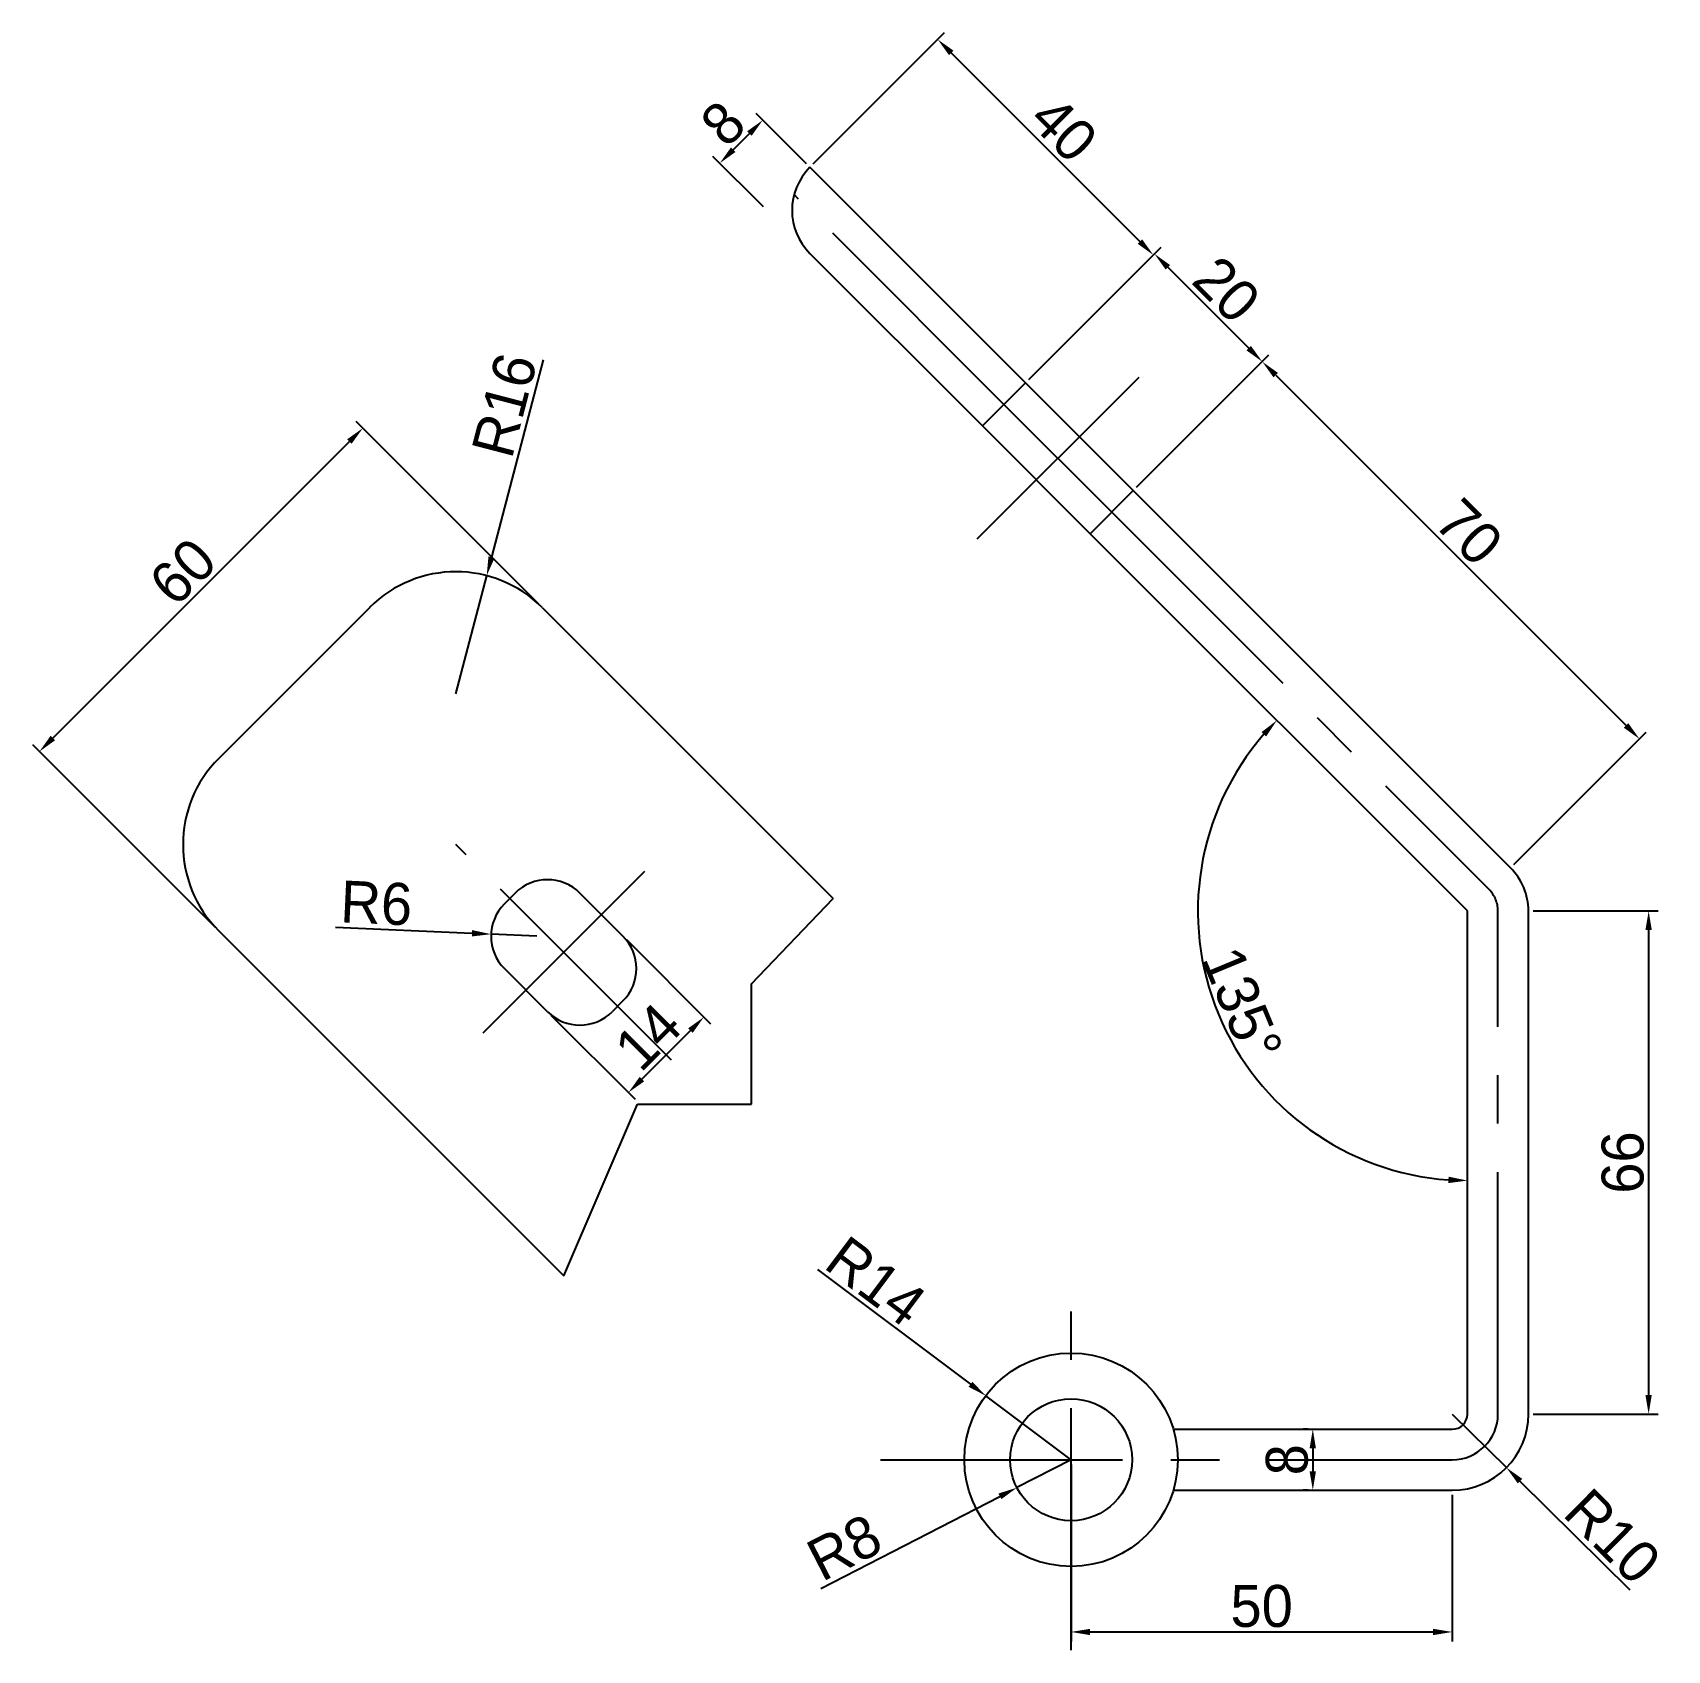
# Model space of a CAD drawing. Header units: millimetres. Extents: x 164 to 378, y 25 to 237.
import ezdxf

# ---------------------------------------------------------------- set-up
doc = ezdxf.new("R2010")
doc.units = ezdxf.units.MM
doc.linetypes.add('CENTER', pattern=[50.8, 31.75, -6.35, 6.35, -6.35])
doc.layers.add('Layer1', color=10, linetype='CENTER')
doc.dimstyles.new('ISO-25', dxfattribs={"dimtxt": 5.5, "dimasz": 2.5, "dimexe": 1.25, "dimexo": 0.625, "dimtad": 1, "dimtxsty": 'Standard', "dimcen": 2.5, "dimclrd": 6, "dimclre": 6, "dimclrt": 6, "dimadec": 0, "dimazin": 0, "dimtfac": 1, "dimtmove": 0, "dimatfit": 3, "dimfxl": 1, "dimarcsym": 0})

# ---------------------------------------------------------------- blocks, each defined once
blk = doc.blocks.new('*D2')
at = {"color": 6, "lineweight": -2}
for p, q in [((230.16, 162.27), (206.19, 186.23)), ((166.42, 144.69), (205.31, 183.58)), ((187.73, 119.84), (163.77, 143.81))]:
    blk.add_line(p, q, dxfattribs=at)
at = {"color": 6}
for points in [[(205.01, 183.88), (205.6, 183.29), (207.08, 185.35)], [(166.12, 144.99), (166.71, 144.4), (164.65, 142.92)]]:
    blk.add_solid(points, dxfattribs=at)
at = {"layer": 'Defpoints', "color": 0}
for p in [(207.08, 185.35), (230.6, 161.82), (188.18, 119.4)]:
    blk.add_point(p, dxfattribs=at)
at = {"color": 6, "insert": (183.48, 166.52), "char_height": 5.5, "attachment_point": 5, "rotation": 45}
blk.add_mtext('60', dxfattribs=at)
blk = doc.blocks.new('*D3')
at = {"color": 6, "lineweight": -2}
for p, q in [((203.5, 119.88), (221.4, 119.07)), ((229.9, 118.69), (223.9, 118.96))]:
    blk.add_line(p, q, dxfattribs=at)
at = {"color": 6}
blk.add_solid([(221.42, 119.49), (221.39, 118.66), (223.9, 118.96)], dxfattribs=at)
at = {"layer": 'Defpoints', "color": 0}
for p in [(223.9, 118.96), (229.9, 118.69)]:
    blk.add_point(p, dxfattribs=at)
at = {"color": 6, "insert": (208.86, 123.02), "char_height": 5.5, "attachment_point": 5, "rotation": 357.4213}
blk.add_mtext('R6', dxfattribs=at)
blk = doc.blocks.new('*D4')
at = {"color": 6, "lineweight": -2}
for p, q in [((230.72, 194.33), (223.96, 168.41)), ((219.29, 150.51), (223.33, 165.99))]:
    blk.add_line(p, q, dxfattribs=at)
at = {"color": 6}
blk.add_solid([(223.56, 168.52), (224.36, 168.31), (223.33, 165.99)], dxfattribs=at)
at = {"layer": 'Defpoints', "color": 0}
for p in [(223.33, 165.99), (219.29, 150.51)]:
    blk.add_point(p, dxfattribs=at)
at = {"color": 6, "insert": (225.68, 188.37), "char_height": 5.5, "attachment_point": 5, "rotation": 75.3803}
blk.add_mtext('R16', dxfattribs=at)
blk = doc.blocks.new('*D5')
at = {"color": 6, "lineweight": -2}
for p, q in [((300, 50), (292.89, 46.34)), ((267.16, 33.11), (290.66, 45.2))]:
    blk.add_line(p, q, dxfattribs=at)
at = {"color": 6}
blk.add_solid([(290.47, 45.57), (290.85, 44.83), (292.89, 46.34)], dxfattribs=at)
at = {"layer": 'Defpoints', "color": 0}
for p in [(300, 50), (292.89, 46.34)]:
    blk.add_point(p, dxfattribs=at)
at = {"color": 6, "insert": (270.25, 38.49), "char_height": 5.5, "attachment_point": 5, "rotation": 27.2169}
blk.add_mtext('R8', dxfattribs=at)
blk = doc.blocks.new('*D6')
at = {"color": 6, "lineweight": -2}
for p, q in [((266.74, 74.95), (286.8, 59.9)), ((300, 50), (288.8, 58.4))]:
    blk.add_line(p, q, dxfattribs=at)
at = {"color": 6}
blk.add_solid([(287.05, 60.23), (286.55, 59.57), (288.8, 58.4)], dxfattribs=at)
at = {"layer": 'Defpoints', "color": 0}
for p in [(288.8, 58.4), (300, 50)]:
    blk.add_point(p, dxfattribs=at)
at = {"color": 6, "insert": (274.4, 73.43), "char_height": 5.5, "attachment_point": 5, "rotation": 323.1234}
blk.add_mtext('R14', dxfattribs=at)
blk = doc.blocks.new('*D7')
at = {"color": 6, "lineweight": -2}
for p, q in [((300, 49.38), (300, 26.16)), ((350, 45.38), (350, 26.16)), ((302.5, 27.41), (347.5, 27.41))]:
    blk.add_line(p, q, dxfattribs=at)
at = {"color": 6}
for points in [[(302.5, 27.82), (302.5, 26.99), (300, 27.41)], [(347.5, 27.82), (347.5, 26.99), (350, 27.41)]]:
    blk.add_solid(points, dxfattribs=at)
at = {"layer": 'Defpoints', "color": 0}
for p in [(300, 50), (350, 46), (350, 27.41)]:
    blk.add_point(p, dxfattribs=at)
at = {"color": 6, "insert": (325, 30.78), "char_height": 5.5, "attachment_point": 5}
blk.add_mtext('50', dxfattribs=at)
blk = doc.blocks.new('*D8')
at = {"color": 6, "lineweight": -2}
for p, q in [((350, 56), (357.11, 48.97)), ((373.33, 32.91), (358.88, 47.21))]:
    blk.add_line(p, q, dxfattribs=at)
at = {"color": 6}
blk.add_solid([(359.18, 47.5), (358.59, 46.91), (357.11, 48.97)], dxfattribs=at)
at = {"layer": 'Defpoints', "color": 0}
for p in [(350, 56), (357.11, 48.97)]:
    blk.add_point(p, dxfattribs=at)
at = {"color": 6, "insert": (371.03, 39.94), "char_height": 5.5, "attachment_point": 5, "rotation": 315.297}
blk.add_mtext('R10', dxfattribs=at)
blk = doc.blocks.new('*D9')
at = {"color": 6, "lineweight": -2}
for p, q in [((360.62, 122), (377.02, 122)), ((375.77, 119.5), (375.77, 58.5)), ((360.62, 56), (377.02, 56))]:
    blk.add_line(p, q, dxfattribs=at)
at = {"color": 6}
for points in [[(375.35, 119.5), (376.18, 119.5), (375.77, 122)], [(375.35, 58.5), (376.18, 58.5), (375.77, 56)]]:
    blk.add_solid(points, dxfattribs=at)
at = {"layer": 'Defpoints', "color": 0}
for p in [(360, 122), (360, 56), (375.77, 56)]:
    blk.add_point(p, dxfattribs=at)
at = {"color": 6, "insert": (372.39, 89), "char_height": 5.5, "attachment_point": 5, "rotation": 90}
blk.add_mtext('66', dxfattribs=at)
blk = doc.blocks.new('*D10')
at = {"color": 6, "lineweight": -2}
blk.add_arc((352, 122), 35.37, 139.0509, 265.9491, dxfattribs=at)
at = {"color": 6}
for points in [[(324.98, 145.46), (325.59, 144.9), (326.99, 147.01)], [(349.52, 87.14), (349.49, 86.3), (352, 86.63)]]:
    blk.add_solid(points, dxfattribs=at)
at = {"layer": 'Defpoints', "color": 0}
for p in [(302.5, 171.5), (316.63, 122), (352, 122), (352, 122), (352, 56)]:
    blk.add_point(p, dxfattribs=at)
at = {"color": 6, "insert": (322.44, 109.76), "char_height": 5.5, "attachment_point": 5, "rotation": 292.5}
blk.add_mtext('135°', dxfattribs=at)
blk = doc.blocks.new('*D11')
at = {"color": 6, "lineweight": -2}
for p, q in [((266.17, 220.02), (283.39, 237.24)), ((284.27, 234.58), (309.02, 209.83)), ((294.46, 191.74), (311.67, 208.95))]:
    blk.add_line(p, q, dxfattribs=at)
at = {"color": 6}
for points in [[(284.57, 234.88), (283.98, 234.29), (282.5, 236.35)], [(309.31, 210.13), (308.73, 209.54), (310.79, 208.07)]]:
    blk.add_solid(points, dxfattribs=at)
at = {"layer": 'Defpoints', "color": 0}
for p in [(265.73, 219.58), (310.79, 208.07), (294.02, 191.3)]:
    blk.add_point(p, dxfattribs=at)
at = {"color": 6, "insert": (299.03, 224.6), "char_height": 5.5, "attachment_point": 5, "rotation": 315}
blk.add_mtext('40', dxfattribs=at)
blk = doc.blocks.new('*D12')
at = {"color": 6, "lineweight": -2}
for p, q in [((294.46, 191.74), (311.82, 209.1)), ((312.7, 206.45), (323.31, 195.84)), ((308.6, 177.6), (325.96, 194.96))]:
    blk.add_line(p, q, dxfattribs=at)
at = {"color": 6}
for points in [[(313, 206.74), (312.41, 206.15), (310.94, 208.21)], [(323.6, 196.13), (323.01, 195.55), (325.08, 194.07)]]:
    blk.add_solid(points, dxfattribs=at)
at = {"layer": 'Defpoints', "color": 0}
for p in [(325.08, 194.07), (294.02, 191.3), (308.16, 177.15)]:
    blk.add_point(p, dxfattribs=at)
at = {"color": 6, "insert": (320.39, 203.53), "char_height": 5.5, "attachment_point": 5, "rotation": 315}
blk.add_mtext('20', dxfattribs=at)
blk = doc.blocks.new('*D13')
at = {"color": 6, "lineweight": -2}
for p, q in [((308.6, 177.6), (325.96, 194.96)), ((326.84, 192.3), (372.81, 146.34)), ((358.1, 128.1), (375.46, 145.46))]:
    blk.add_line(p, q, dxfattribs=at)
at = {"color": 6}
for points in [[(327.14, 192.6), (326.55, 192.01), (325.08, 194.07)], [(373.1, 146.64), (372.51, 146.05), (374.57, 144.57)]]:
    blk.add_solid(points, dxfattribs=at)
at = {"layer": 'Defpoints', "color": 0}
for p in [(308.16, 177.15), (374.57, 144.57), (357.66, 127.66)]:
    blk.add_point(p, dxfattribs=at)
at = {"color": 6, "insert": (352.21, 171.71), "char_height": 5.5, "attachment_point": 5, "rotation": 315}
blk.add_mtext('70', dxfattribs=at)
blk = doc.blocks.new('*D14')
at = {"color": 6, "lineweight": -2}
for p, q in [((265.29, 220.02), (258.67, 226.64)), ((257.79, 223.99), (255.66, 221.87)), ((259.63, 214.37), (253.01, 220.99))]:
    blk.add_line(p, q, dxfattribs=at)
at = {"color": 6}
for points in [[(257.49, 224.29), (258.08, 223.7), (259.55, 225.76)], [(255.37, 222.17), (255.96, 221.58), (253.9, 220.1)]]:
    blk.add_solid(points, dxfattribs=at)
at = {"layer": 'Defpoints', "color": 0}
for p in [(253.9, 220.1), (265.73, 219.58), (260.08, 213.92)]:
    blk.add_point(p, dxfattribs=at)
at = {"color": 6, "insert": (254.34, 225.32), "char_height": 5.5, "attachment_point": 5, "rotation": 45}
blk.add_mtext('8', dxfattribs=at)
blk = doc.blocks.new('*D15')
at = {"color": 6, "lineweight": -2}
for p, q in [((241.65, 118.25), (252.71, 107.19)), ((231.75, 108.35), (242.81, 97.29)), ((243.69, 99.94), (250.06, 106.31))]:
    blk.add_line(p, q, dxfattribs=at)
at = {"color": 6}
for points in [[(249.76, 106.6), (250.35, 106.01), (251.82, 108.08)], [(243.4, 100.24), (243.99, 99.65), (241.92, 98.18)]]:
    blk.add_solid(points, dxfattribs=at)
at = {"layer": 'Defpoints', "color": 0}
for p in [(241.21, 118.69), (231.31, 108.79), (251.82, 108.08)]:
    blk.add_point(p, dxfattribs=at)
at = {"color": 6, "insert": (244.49, 105.51), "char_height": 5.5, "attachment_point": 5, "rotation": 45}
blk.add_mtext('14', dxfattribs=at)
blk = doc.blocks.new('*D16')
at = {"color": 6, "lineweight": -2}
for p, q in [((331.08, 54), (330.46, 54)), ((331.71, 51.5), (331.71, 48.5)), ((331.08, 46), (330.46, 46))]:
    blk.add_line(p, q, dxfattribs=at)
at = {"color": 6}
for points in [[(331.29, 51.5), (332.12, 51.5), (331.71, 54)], [(331.29, 48.5), (332.12, 48.5), (331.71, 46)]]:
    blk.add_solid(points, dxfattribs=at)
at = {"layer": 'Defpoints', "color": 0}
for p in [(331.71, 54), (331.71, 46), (331.71, 46)]:
    blk.add_point(p, dxfattribs=at)
at = {"color": 6, "insert": (328.33, 50), "char_height": 5.5, "attachment_point": 5, "rotation": 90}
blk.add_mtext('8', dxfattribs=at)

msp = doc.modelspace()

# ---------------------------------------------------------------- linework, layer by layer
for p, q in [((294.017, 191.296), (265.733, 219.581)), ((288.36, 185.64), (265.733, 208.267)), ((288.36, 185.64), (294.017, 191.296)), ((308.159, 177.154), (294.017, 191.296)), ((302.503, 171.497), (288.36, 185.64)), ((302.503, 171.497), (308.159, 177.154)), ((357.657, 127.657), (308.159, 177.154)), ((352, 122), (302.503, 171.497)), ((207.976, 161.823), (188.175, 142.023)), ((230.602, 161.825), (268.787, 123.64)), ((227.067, 124.347), (225.653, 122.933)), ((241.21, 118.69), (235.553, 124.347)), ((258.061, 112.429), (268.787, 123.64)), ((352, 56), (352, 122)), ((360, 56), (360, 122)), ((188.177, 119.397), (233.431, 74.142)), ((231.31, 108.79), (225.653, 114.448)), ((258.061, 96.638), (258.061, 112.429)), ((241.21, 110.205), (239.795, 108.79)), ((233.431, 74.142), (243.134, 96.638)), ((243.134, 96.638), (258.061, 96.638)), ((313.416, 54), (350, 54)), ((313.416, 46), (350, 46))]:
    msp.add_line(p, q)
for radius in [14, 8]:
    msp.add_circle((300, 50), radius)
for centre, radius, start, end in [((271.39, 213.924), 8, 135, 225), ((219.289, 150.51), 16, 45, 135), ((199.49, 130.711), 16, 135, 225), ((352, 122), 8, 0, 45), ((231.31, 120.104), 6, 45, 135), ((229.896, 118.69), 6, 135, 225), ((236.967, 114.447), 6, 315, 45), ((235.553, 113.033), 6, 225, 315), ((350, 56), 10, 270, 0), ((350, 56), 2, 270, 0)]:
    msp.add_arc(centre, radius, start, end)
at = {"layer": 'Layer1'}
for p, q in [((291.189, 188.468), (263.662, 215.994)), ((308.866, 192.004), (287.653, 170.79)), ((305.331, 174.326), (291.189, 188.468)), ((305.331, 174.326), (354.828, 124.828)), ((247.574, 102.426), (219.289, 130.711)), ((244.038, 127.175), (222.825, 105.962)), ((356, 56), (356, 122)), ((300, 25), (300, 75)), ((275, 50), (350, 50))]:
    msp.add_line(p, q, dxfattribs=at)
for centre, radius, start, end in [((352, 122), 4, 0, 45), ((350, 56), 6, 270, 0)]:
    msp.add_arc(centre, radius, start, end, dxfattribs=at)

# ---------------------------------------------------------------- dimensions: what is measured, and where the dimension line sits
for p1, p2, distance, picture, middle in [((265.733, 219.581), (294.017, 191.296), 23.717, '*D11', (299.032, 224.596)), ((265.733, 219.581), (260.076, 213.924), -8.74, '*D14', (254.338, 225.319)), ((294.017, 191.296), (308.159, 177.154), 23.925, '*D12', (320.393, 203.53)), ((308.159, 177.154), (357.657, 127.657), 23.925, '*D13', (352.212, 171.71)), ((188.177, 119.397), (230.603, 161.823), 33.271, '*D2', (183.478, 166.522)), ((231.31, 108.79), (241.21, 118.69), -15.011, '*D15', (244.488, 105.512))]:
    dim = msp.add_aligned_dim(p1=p1, p2=p2, distance=distance, dimstyle='ISO-25')
    dim.commit()
    dim.dimension.update_dxf_attribs({"geometry": picture, "text_midpoint": middle})
for center, mpoint, picture, middle in [((219.289, 150.51), (223.328, 165.992), '*D4', (228.942, 187.514)), ((229.896, 118.69), (223.902, 118.96), '*D3', (208.706, 119.644)), ((300, 50), (288.801, 58.401), '*D6', (272.371, 70.727)), ((350, 56), (357.108, 48.966), '*D8', (368.652, 37.541)), ((300, 50), (292.886, 46.341), '*D5', (271.792, 35.493))]:
    dim = msp.add_radius_dim(center=center, mpoint=mpoint, dimstyle='ISO-25')
    dim.commit()
    dim.dimension.update_dxf_attribs({"geometry": picture, "text_midpoint": middle, "dimtype": 164})
dim = msp.add_angular_dim_2l(base=(316.633, 122), line1=((352, 56), (352, 122)), line2=((352, 122), (302.503, 171.497)), dimstyle='ISO-25')
dim.commit()
dim.dimension.update_dxf_attribs({"geometry": '*D10', "text_midpoint": (322.443, 109.757)})
for base, p1, p2, picture, middle in [((375.768, 56), (360, 122), (360, 56), '*D9', (372.393, 89)), ((331.708, 46), (331.708, 54), (331.708, 46), '*D16', (328.333, 50))]:
    dim = msp.add_linear_dim(base=base, p1=p1, p2=p2, angle=90, dimstyle='ISO-25')
    dim.commit()
    dim.dimension.update_dxf_attribs({"geometry": picture, "text_midpoint": middle})
dim = msp.add_linear_dim(base=(350, 27.406), p1=(300, 50), p2=(350, 46), dimstyle='ISO-25')
dim.commit()
dim.dimension.update_dxf_attribs({"geometry": '*D7', "text_midpoint": (325, 30.781)})

doc.saveas('drawing.dxf')
